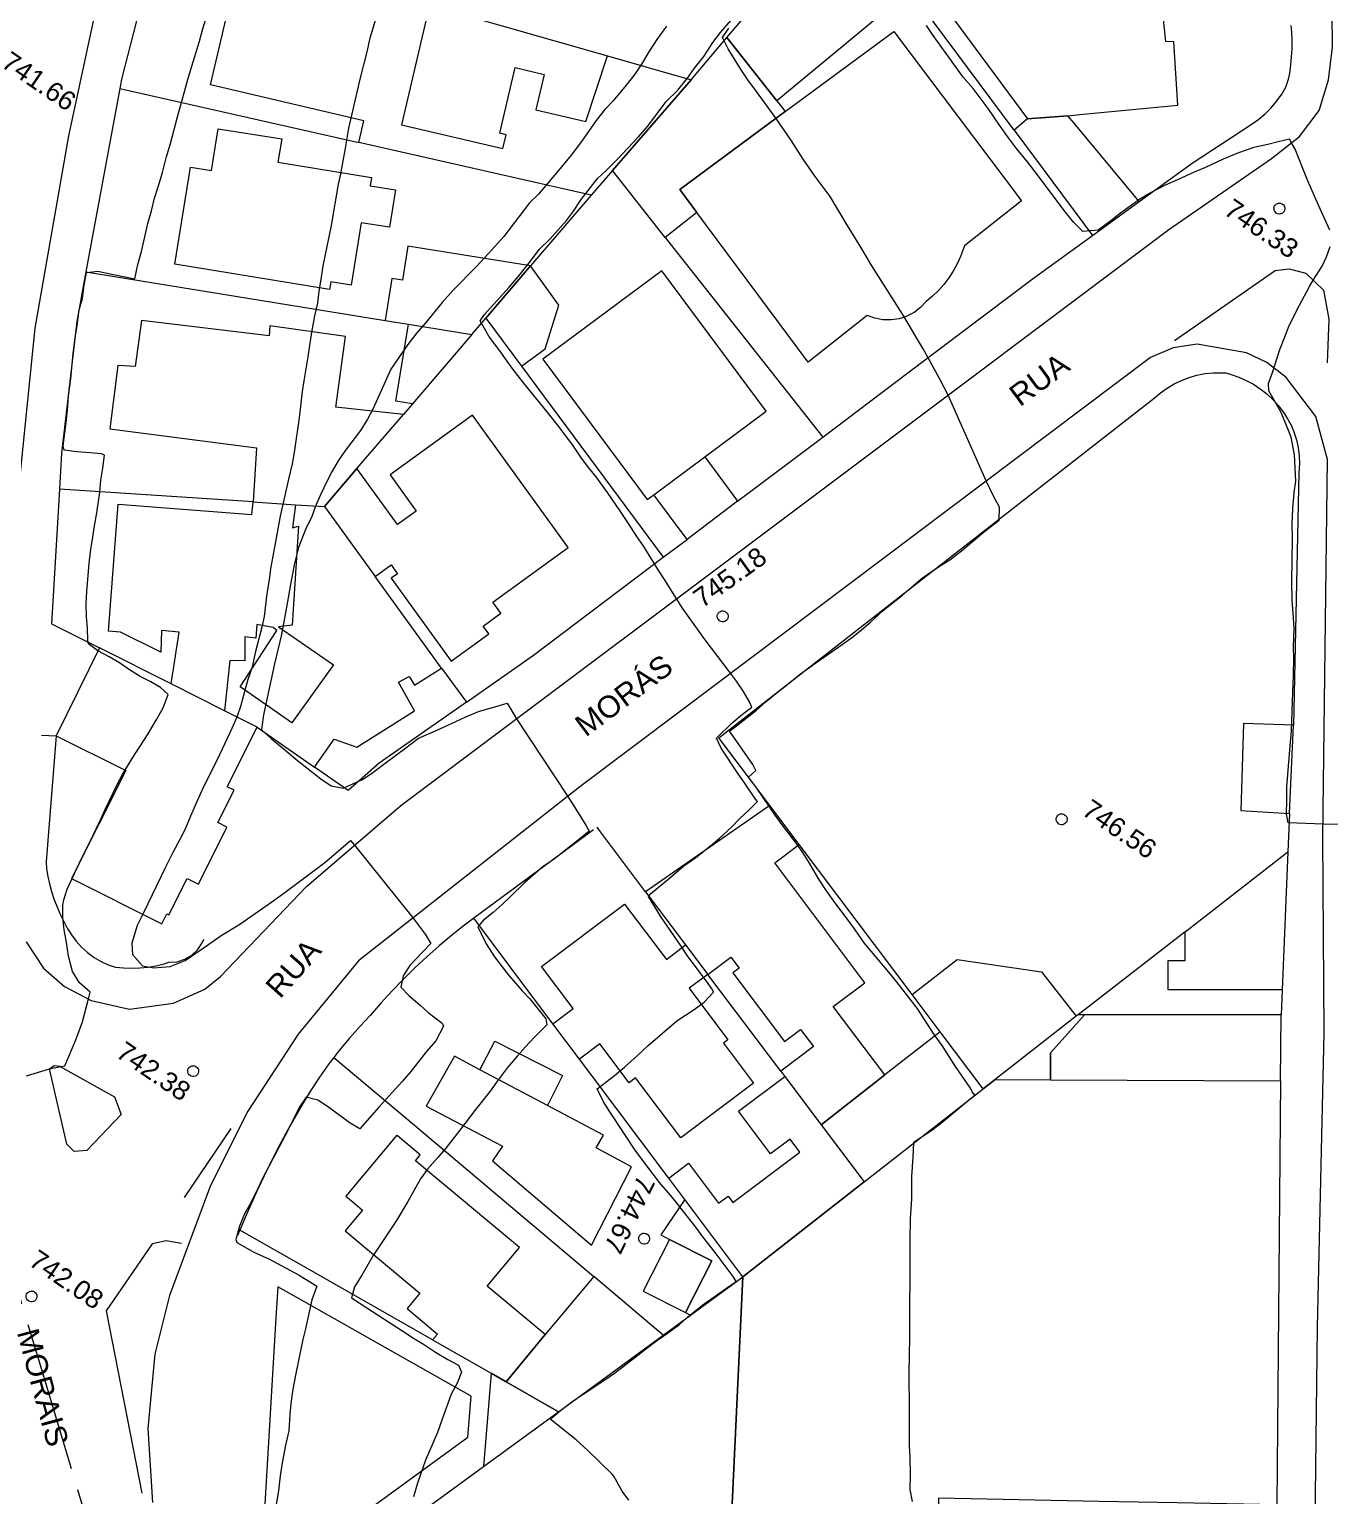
# Model space of a CAD drawing. Header units: metres. Extents: x 322294 to 7190115, y 7390841 to 10157759.
# Drawn here: x 323466.7 to 323585.8, y 7393769.9 to 7393904.2 of the extents above; entities that cross this region are included whole.
import ezdxf
from ezdxf.enums import TextEntityAlignment as Align

# ---------------------------------------------------------------- set-up
doc = ezdxf.new("R2010")
doc.units = ezdxf.units.M
doc.linetypes.add('T09', pattern=[17, 10, -2, 3, -2])
doc.layers.get('0').update_dxf_attribs({"lineweight": 18})
for name, color, linetype, lineweight in [('100_SIST_VIARIO_MEIO_FIO', 1, 'Continuous', 18), ('108_SEP_FIS_CANT_CENT_ILHA', 7, 'Continuous', 18), ('160_P_SIMP_ASF_TOP', 7, 'Continuous', 18), ('206_MURO_E_MURO_ARRIMO', 7, 'Continuous', 18), ('214_PROJ_BEIRAL_EDIF', 10, 'Continuous', 18), ('508_LM_SETOR_FISCAL', 136, 'T09', 18), ('600_CURVA_MESTRA', 14, 'Continuous', 18), ('604_CURVA_INTERM', 7, 'Continuous', 18), ('606_PTO_COTADO', 7, 'Continuous', 18), ('608_PTO_COTADO_INTERVIA', 1, 'Continuous', 18)]:
    doc.layers.add(name, color=color, linetype=linetype, lineweight=lineweight)
doc.styles.add('Style-Arial', font='arial.ttf', dxfattribs={"height": 1.75})

# ---------------------------------------------------------------- blocks, each defined once
blk = doc.blocks.new('SP09')
at = {"color": 0, "linetype": 'Continuous'}
blk.add_lwpolyline([(-0.03, -0.51), (-0.14, -0.49), (-0.24, -0.46), (-0.31, -0.42), (-0.35, -0.39), (-0.42, -0.31), (-0.47, -0.24), (-0.51, -0.15), (-0.52, -0.09), (-0.52, 0.03), (-0.51, 0.11), (-0.48, 0.2), (-0.44, 0.27), (-0.4, 0.33), (-0.32, 0.39), (-0.23, 0.44), (-0.15, 0.48), (-0.1, 0.48), (-0.03, 0.48), (0.08, 0.48), (0.19, 0.44), (0.27, 0.4), (0.35, 0.32), (0.41, 0.23), (0.46, 0.11), (0.48, 0.03), (0.48, -0.03), (0.47, -0.08), (0.44, -0.21), (0.38, -0.3), (0.31, -0.38), (0.23, -0.44), (0.1, -0.49), (0.02, -0.51)], close=True, dxfattribs=at)
blk = doc.blocks.new('SP10')
at = {"color": 0, "linetype": 'Continuous'}
blk.add_lwpolyline([(-0.03, -0.51), (-0.14, -0.49), (-0.24, -0.46), (-0.31, -0.42), (-0.35, -0.39), (-0.42, -0.31), (-0.47, -0.24), (-0.51, -0.15), (-0.52, -0.09), (-0.52, 0.03), (-0.51, 0.11), (-0.48, 0.2), (-0.44, 0.27), (-0.4, 0.33), (-0.32, 0.39), (-0.23, 0.44), (-0.15, 0.48), (-0.1, 0.48), (-0.03, 0.48), (0.08, 0.48), (0.19, 0.44), (0.27, 0.4), (0.35, 0.32), (0.41, 0.23), (0.46, 0.11), (0.48, 0.03), (0.48, -0.03), (0.47, -0.08), (0.44, -0.21), (0.38, -0.3), (0.31, -0.38), (0.23, -0.44), (0.1, -0.49), (0.02, -0.51)], close=True, dxfattribs=at)

msp = doc.modelspace()

# ---------------------------------------------------------------- linework, layer by layer
at = {"layer": '100_SIST_VIARIO_MEIO_FIO'}
for points in [[(323582.3, 7393946.139), (323578.788, 7393963.397), (323575.678, 7393976.068), (323565.504, 7394007.35), (323557.789, 7394027.771), (323556.712, 7394029.649), (323552.605, 7394033.231), (323550.887, 7394033.919), (323547.977, 7394034.48), (323544.132, 7394034.191), (323540.996, 7394032.979), (323536.796, 7394028.825), (323522.298, 7394010.543), (323505.072, 7393985.273), (323500.776, 7393977.626), (323494.86, 7393966.048), (323489.526, 7393954.486), (323483.891, 7393941.219), (323475.707, 7393917.256), (323473.502, 7393909.563), (323470.278, 7393894.475), (323467.187, 7393876.85), (323463.62, 7393841.909)], [(323540.644, 7393863.037), (323571.122, 7393885.886), (323580.523, 7393892.401), (323583.088, 7393894.419), (323584.895, 7393896.797), (323585.731, 7393899.611), (323586.098, 7393902.586), (323585.94, 7393918.199), (323584.736, 7393929.014)], [(323584.374, 7393754.605), (323584.74, 7393785.337), (323585.346, 7393812.268), (323585.233, 7393830.22), (323585.643, 7393864.8), (323584.591, 7393868.768), (323581.874, 7393872.322), (323580.099, 7393873.695), (323578.235, 7393874.601), (323573.703, 7393875.387), (323571.499, 7393875.046), (323569.427, 7393874.17), (323526.481, 7393841.843)], [(323466.399, 7393820.628), (323467.99, 7393818.23), (323469.923, 7393816.533), (323472.37, 7393815.266), (323475.879, 7393814.472), (323479.915, 7393815.012), (323482.762, 7393816.306), (323484.208, 7393817.438), (323492.097, 7393825.693), (323500.724, 7393833.108), (323540.644, 7393863.037)], [(323526.481, 7393841.843), (323517.144, 7393834.815), (323496.86, 7393818.872), (323491.317, 7393812.17), (323486.707, 7393805.104), (323483.285, 7393798.31), (323479.519, 7393788.218), (323478.183, 7393782.858), (323477.544, 7393776.052), (323477.976, 7393769.263)]]:
    msp.add_lwpolyline(points, dxfattribs=at)
at = {"layer": '108_SEP_FIS_CANT_CENT_ILHA'}
for points in [[(323571.634, 7393875.723), (323580.861, 7393882.115), (323582.138, 7393882.284), (323583.67, 7393881.895), (323585.291, 7393880.32), (323585.768, 7393877.664), (323585.604, 7393873.658)], [(323480.922, 7393797.191), (323485.172, 7393803.539)], [(323480.635, 7393792.998), (323479.214, 7393793.247), (323477.936, 7393792.97), (323473.717, 7393786.823), (323477.005, 7393770.125)]]:
    msp.add_lwpolyline(points, dxfattribs=at)
msp.add_lwpolyline([(323469.446, 7393809.244), (323474.499, 7393806.42), (323475.113, 7393804.823), (323471.957, 7393801.502), (323470.789, 7393801.434), (323470.131, 7393802.087), (323468.55, 7393809.007), (323468.96, 7393809.3)], close=True, dxfattribs=at)
at = {"layer": '206_MURO_E_MURO_ARRIMO'}
for p, q in [((323478.662, 7393913.311), (323475.145, 7393899.67)), ((323582.373, 7393903.95), (323582.323, 7393904.565)), ((323582.403, 7393903.201), (323582.373, 7393903.95)), ((323582.4, 7393902.451), (323582.403, 7393903.201)), ((323582.291, 7393900.956), (323582.362, 7393901.702)), ((323582.362, 7393901.702), (323582.4, 7393902.451)), ((323582.186, 7393900.213), (323582.291, 7393900.956)), ((323475.145, 7393899.67), (323474.985, 7393898.803)), ((323581.467, 7393898.277), (323581.819, 7393898.938)), ((323581.819, 7393898.938), (323582.068, 7393899.645)), ((323582.068, 7393899.645), (323582.186, 7393900.213)), ((323474.985, 7393898.803), (323471.879, 7393881.992)), ((323580.466, 7393897.004), (323580.957, 7393897.57)), ((323580.957, 7393897.57), (323581.467, 7393898.277)), ((323579.349, 7393896.006), (323579.928, 7393896.481)), ((323579.928, 7393896.481), (323580.466, 7393897.004)), ((323573.247, 7393891.947), (323578.731, 7393895.58)), ((323578.731, 7393895.58), (323579.349, 7393896.006)), ((323568.396, 7393888.439), (323573.247, 7393891.947)), ((323558.705, 7393881.429), (323564.112, 7393885.34)), ((323471.879, 7393881.992), (323471.038, 7393877.443)), ((323547.08, 7393872.667), (323558.705, 7393881.429)), ((323471.038, 7393877.443), (323469.645, 7393865.389)), ((323539.392, 7393866.872), (323547.08, 7393872.667)), ((323571.591, 7393871.739), (323572.265, 7393872.067)), ((323572.265, 7393872.067), (323572.966, 7393872.333)), ((323572.966, 7393872.333), (323573.687, 7393872.538)), ((323573.687, 7393872.538), (323574.423, 7393872.678)), ((323574.423, 7393872.678), (323575.168, 7393872.754)), ((323575.168, 7393872.754), (323575.918, 7393872.763)), ((323575.918, 7393872.763), (323576.32, 7393872.741)), ((323576.32, 7393872.741), (323576.808, 7393872.611)), ((323576.808, 7393872.611), (323577.517, 7393872.368)), ((323577.517, 7393872.368), (323578.203, 7393872.067)), ((323578.203, 7393872.067), (323578.862, 7393871.709)), ((323569.775, 7393870.423), (323570.341, 7393870.915)), ((323570.341, 7393870.915), (323570.948, 7393871.354)), ((323570.948, 7393871.354), (323571.591, 7393871.739)), ((323578.862, 7393871.709), (323579.489, 7393871.298)), ((323579.489, 7393871.298), (323580.079, 7393870.836)), ((323580.079, 7393870.836), (323580.628, 7393870.326)), ((323529.862, 7393839.33), (323569.775, 7393870.423)), ((323580.628, 7393870.326), (323581.134, 7393869.773)), ((323581.134, 7393869.773), (323581.591, 7393869.179)), ((323581.591, 7393869.179), (323581.997, 7393868.548)), ((323581.997, 7393868.548), (323582.349, 7393867.887)), ((323531.592, 7393860.992), (323539.392, 7393866.872)), ((323582.349, 7393867.887), (323582.568, 7393867.346)), ((323582.568, 7393867.346), (323582.794, 7393866.631)), ((323469.645, 7393865.389), (323469.45, 7393862.092)), ((323582.794, 7393866.631), (323582.954, 7393865.899)), ((323582.954, 7393865.899), (323583.049, 7393865.155)), ((323583.076, 7393864.406), (323583.032, 7393863.59)), ((323583.049, 7393865.155), (323583.076, 7393864.406)), ((323583.032, 7393863.59), (323582.525, 7393840.476)), ((323469.45, 7393862.092), (323468.718, 7393849.746)), ((323524.782, 7393855.858), (323526.957, 7393857.498)), ((323512.892, 7393846.897), (323524.782, 7393855.858)), ((323506.735, 7393842.583), (323512.892, 7393846.897)), ((323467.813, 7393839.548), (323469.15, 7393839.512)), ((323469.15, 7393839.512), (323468.241, 7393827.998)), ((323582.178, 7393832.384), (323582.029, 7393828.884)), ((323518.381, 7393830.885), (323507.413, 7393822.792)), ((323468.241, 7393827.998), (323468.262, 7393827.304)), ((323468.262, 7393827.304), (323468.377, 7393826.625)), ((323468.377, 7393826.625), (323468.529, 7393825.941)), ((323468.529, 7393825.941), (323468.717, 7393825.254)), ((323468.717, 7393825.254), (323468.941, 7393824.568)), ((323468.941, 7393824.568), (323469.198, 7393823.885)), ((323469.198, 7393823.885), (323469.489, 7393823.21)), ((323469.489, 7393823.21), (323469.811, 7393822.545)), ((323469.811, 7393822.545), (323470.164, 7393821.893)), ((323507.413, 7393822.792), (323506.564, 7393822.152)), ((323470.164, 7393821.893), (323470.545, 7393821.26)), ((323470.545, 7393821.26), (323470.982, 7393820.674)), ((323505.388, 7393821.222), (323504.238, 7393820.259)), ((323506.564, 7393822.152), (323505.388, 7393821.222)), ((323470.982, 7393820.674), (323471.481, 7393820.13)), ((323471.481, 7393820.13), (323472.033, 7393819.636)), ((323481.591, 7393819.405), (323482.125, 7393819.921)), ((323482.125, 7393819.921), (323482.52, 7393820.545)), ((323482.52, 7393820.545), (323482.668, 7393820.867)), ((323504.238, 7393820.259), (323503.114, 7393819.266)), ((323472.033, 7393819.636), (323472.63, 7393819.201)), ((323472.63, 7393819.201), (323473.262, 7393818.83)), ((323473.262, 7393818.83), (323473.919, 7393818.531)), ((323473.919, 7393818.531), (323474.591, 7393818.308)), ((323474.591, 7393818.308), (323475.324, 7393818.251)), ((323476.819, 7393818.239), (323477.565, 7393818.313)), ((323477.565, 7393818.313), (323478.303, 7393818.44)), ((323478.303, 7393818.44), (323479.032, 7393818.619)), ((323479.032, 7393818.619), (323479.487, 7393818.759)), ((323479.487, 7393818.759), (323480.232, 7393818.807)), ((323480.232, 7393818.807), (323480.947, 7393819.026)), ((323480.947, 7393819.026), (323481.591, 7393819.405)), ((323503.114, 7393819.266), (323502.018, 7393818.243)), ((323475.324, 7393818.251), (323476.071, 7393818.218)), ((323476.071, 7393818.218), (323476.819, 7393818.239)), ((323500.949, 7393817.19), (323499.91, 7393816.109)), ((323502.018, 7393818.243), (323500.949, 7393817.19)), ((323499.91, 7393816.109), (323498.9, 7393815)), ((323581.488, 7393816.245), (323581.39, 7393813.945)), ((323498.9, 7393815), (323497.921, 7393813.864)), ((323497.921, 7393813.864), (323497.015, 7393812.914)), ((323496.018, 7393811.794), (323495.062, 7393810.638)), ((323497.015, 7393812.914), (323496.018, 7393811.794)), ((323495.062, 7393810.638), (323494.607, 7393810.046)), ((323494.149, 7393809.448), (323493.28, 7393808.226)), ((323494.607, 7393810.046), (323494.149, 7393809.448)), ((323493.28, 7393808.226), (323492.456, 7393806.973)), ((323492.456, 7393806.973), (323491.752, 7393805.814)), ((323491.752, 7393805.814), (323490.633, 7393803.863)), ((323490.633, 7393803.863), (323489.562, 7393801.884)), ((323489.562, 7393801.884), (323488.541, 7393799.88)), ((323488.541, 7393799.88), (323487.569, 7393797.851)), ((323487.569, 7393797.851), (323486.648, 7393795.798)), ((323486.648, 7393795.798), (323485.987, 7393794.222)), ((323485.987, 7393794.222), (323485.777, 7393793.72))]:
    msp.add_line(p, q, dxfattribs=at)
for points in [[(323556.929, 7393894.99), (323547.397, 7393907.797)], [(323474.985, 7393898.803), (323496.886, 7393893.843)], [(323518.188, 7393889.02), (323512.623, 7393882.543)], [(323524.96, 7393885.154), (323539.392, 7393866.872)], [(323471.879, 7393881.992), (323499.285, 7393877.551)], [(323511.787, 7393873.352), (323524.782, 7393855.858)], [(323501.795, 7393869.915), (323500.964, 7393868.944)], [(323487.186, 7393860.927), (323469.45, 7393862.092)], [(323504.463, 7393845.713), (323498.378, 7393854.097)], [(323468.718, 7393849.746), (323473.105, 7393847.547)], [(323487.557, 7393840.305), (323492.827, 7393836.633)], [(323534.547, 7393833.11), (323529.862, 7393839.33)], [(323519.034, 7393830.699), (323518.711, 7393831.128)], [(323523.159, 7393825.222), (323519.034, 7393830.699)], [(323547.58, 7393815.804), (323537.239, 7393829.535)], [(323510.764, 7393818.325), (323507.413, 7393822.792)], [(323572.591, 7393821.546), (323562.801, 7393813.935)], [(323514.671, 7393813.117), (323510.764, 7393818.325)], [(323535.552, 7393808.765), (323528.861, 7393817.65)], [(323494.607, 7393810.046), (323501.402, 7393804.316)], [(323525.277, 7393798.979), (323517.1, 7393809.88)], [(323501.402, 7393804.316), (323518.406, 7393789.977)], [(323492.265, 7393790.643), (323485.987, 7393794.222)], [(323503.643, 7393784.158), (323492.265, 7393790.643)]]:
    msp.add_lwpolyline(points, dxfattribs=at)
at = {"layer": '214_PROJ_BEIRAL_EDIF'}
for points in [[(323541.463, 7393915.77), (323547.397, 7393907.797), (323535.189, 7393897.666), (323530.62, 7393903.471), (323535.521, 7393909.223), (323541.293, 7393915.998)], [(323527.33, 7393899.61), (323530.62, 7393903.471), (323535.521, 7393909.223), (323529.85, 7393911.083), (323526.209, 7393907.049), (323522.618, 7393905.98), (323522.148, 7393906.118), (323522.389, 7393906.941), (323517.394, 7393908.4), (323517.752, 7393909.627), (323508.374, 7393912.367), (323508.059, 7393911.29), (323506.51, 7393911.743), (323504.839, 7393906.024), (323505.194, 7393905.925), (323519.683, 7393901.792)], [(323519.683, 7393901.792), (323527.33, 7393899.61), (323520.127, 7393891.277), (323518.188, 7393889.02), (323496.886, 7393893.843), (323497.354, 7393895.839), (323483.287, 7393899.136), (323485.577, 7393908.908), (323486.354, 7393908.726), (323486.892, 7393911.02), (323487.285, 7393910.91), (323500.269, 7393907.296), (323503.37, 7393906.432), (323500.801, 7393895.47), (323510.078, 7393893.296), (323510.375, 7393894.565), (323509.811, 7393894.697), (323511.22, 7393900.711), (323513.868, 7393900.091), (323513.106, 7393896.84), (323517.692, 7393895.765)], [(323530.62, 7393903.471), (323535.189, 7393897.666), (323535.958, 7393896.689), (323526.294, 7393889.547), (323527.858, 7393887.442), (323524.96, 7393885.154), (323520.127, 7393891.277), (323527.33, 7393899.61)], [(323527.858, 7393887.442), (323526.294, 7393889.547), (323535.958, 7393896.689), (323545.902, 7393904.039), (323557.605, 7393888.518), (323552.371, 7393884.403), (323552.006, 7393883.419), (323551.702, 7393882.736), (323551.346, 7393882.078), (323550.94, 7393881.45), (323550.487, 7393880.856), (323549.99, 7393880.298), (323549.451, 7393879.78), (323548.867, 7393879.296), (323548.361, 7393878.747), (323547.769, 7393878.291), (323547.109, 7393877.942), (323546.4, 7393877.708), (323545.66, 7393877.597), (323544.913, 7393877.612), (323544.178, 7393877.753), (323543.476, 7393878.015), (323538.059, 7393873.744)], [(323500.245, 7393889.515), (323499.69, 7393886.09), (323497.107, 7393886.509), (323496.181, 7393880.796), (323494.322, 7393881.097), (323494.209, 7393880.395), (323480.024, 7393882.694), (323481.465, 7393891.591), (323483.384, 7393891.28), (323484.007, 7393895.121), (323489.819, 7393894.179), (323489.473, 7393892.044), (323498.043, 7393890.655), (323497.919, 7393889.892)], [(323512.623, 7393882.543), (323501.379, 7393884.365), (323500.875, 7393881.252), (323499.91, 7393881.409), (323499.285, 7393877.551), (323501.43, 7393877.203), (323507.232, 7393876.263), (323508.513, 7393877.76)], [(323512.623, 7393882.543), (323508.513, 7393877.76), (323511.787, 7393873.352), (323513.959, 7393874.965), (323515.199, 7393878.955)], [(323523.917, 7393861.591), (323528.576, 7393865.053), (323534.212, 7393869.239), (323524.657, 7393882.103), (323513.759, 7393874.007), (323523.314, 7393861.144)], [(323496.71, 7393863.976), (323500.964, 7393868.944), (323494.787, 7393869.618), (323495.676, 7393876.08), (323488.724, 7393877.057), (323488.68, 7393876.154), (323476.961, 7393877.563), (323476.402, 7393873.34), (323474.79, 7393873.437), (323474.066, 7393867.611), (323487.521, 7393865.88), (323487.186, 7393860.927), (323491.076, 7393860.672), (323493.732, 7393860.498)], [(323501.43, 7393877.203), (323507.232, 7393876.263), (323501.795, 7393869.915), (323500.288, 7393870.159)], [(323493.732, 7393860.498), (323498.378, 7393854.097), (323499.843, 7393855.159), (323500.426, 7393854.354), (323499.852, 7393853.938), (323505.356, 7393846.346), (323508.791, 7393848.837), (323508.266, 7393849.561), (323509.881, 7393850.732), (323509.155, 7393851.734), (323516.074, 7393856.751), (323507.289, 7393868.867), (323499.744, 7393863.397), (323502.139, 7393860.094), (323500.425, 7393858.852), (323496.71, 7393863.976)], [(323531.592, 7393860.992), (323526.957, 7393857.498), (323523.917, 7393861.591), (323528.576, 7393865.053)], [(323487.186, 7393860.927), (323491.076, 7393860.672), (323490.8, 7393858.555), (323491.355, 7393858.703), (323490.764, 7393849.636), (323489.513, 7393849.478), (323494.548, 7393846.003), (323490.747, 7393840.687), (323486.019, 7393843.994), (323489.377, 7393849.146), (323489.041, 7393849.433), (323487.542, 7393849.714), (323487.457, 7393848.456), (323486.424, 7393848.578), (323486.433, 7393846.369), (323485.064, 7393846.404), (323484.586, 7393841.794), (323479.682, 7393844.252), (323480.411, 7393848.987), (323478.789, 7393849.157), (323478.741, 7393847.167), (323475.056, 7393848.99), (323473.959, 7393849.079), (323474.834, 7393860.732), (323487.068, 7393859.777)], [(323469.15, 7393839.512), (323475.524, 7393836.328), (323470.565, 7393826.418), (323478.83, 7393822.282), (323479.285, 7393823.19), (323479.478, 7393823.093), (323481.152, 7393826.438), (323482.181, 7393825.923), (323484.794, 7393831.145), (323483.97, 7393831.557), (323485.453, 7393834.519), (323484.82, 7393834.836), (323487.557, 7393840.305), (323484.586, 7393841.794), (323479.682, 7393844.252), (323473.105, 7393847.547)], [(323492.827, 7393836.633), (323494.62, 7393839.207), (323496.699, 7393838.468), (323501.997, 7393841.778), (323500.516, 7393844.412), (323501.488, 7393844.921), (323501.999, 7393844.154), (323504.463, 7393845.713), (323506.735, 7393842.583), (323498.748, 7393836.986), (323495.916, 7393834.48)], [(323582.178, 7393832.384), (323582.525, 7393840.476), (323577.965, 7393840.626), (323577.701, 7393832.66)], [(323535.552, 7393808.765), (323535.912, 7393808.287), (323539.239, 7393803.87), (323545.076, 7393808.433), (323540.358, 7393814.697), (323543.262, 7393816.884), (323535.003, 7393827.851), (323537.239, 7393829.535), (323534.547, 7393833.11), (323523.159, 7393825.222), (323526.83, 7393820.346), (323528.861, 7393817.65), (323530.958, 7393819.229), (323531.724, 7393818.212), (323531.15, 7393817.779), (323535.884, 7393811.494), (323537.36, 7393812.605), (323538.551, 7393811.024)], [(323572.591, 7393821.546), (323582.029, 7393828.884), (323581.488, 7393816.245), (323571.055, 7393816.24), (323571.054, 7393818.912), (323572.592, 7393818.913)], [(323526.83, 7393820.346), (323528.861, 7393817.65), (323527.162, 7393816.37), (323530.71, 7393811.659), (323530.288, 7393811.341), (323533.051, 7393807.672), (323526.393, 7393802.658), (323522.247, 7393808.163), (323521.663, 7393807.723), (323518.975, 7393811.292), (323517.1, 7393809.88), (323514.671, 7393813.117), (323516.524, 7393814.513), (323513.631, 7393818.355), (323521.242, 7393824.087), (323525.062, 7393819.014)], [(323562.632, 7393813.803), (323555.195, 7393808.019), (323554.092, 7393807.156), (323550.145, 7393812.398), (323547.58, 7393815.804), (323551.71, 7393819.015), (323559.455, 7393817.889)], [(323555.195, 7393808.019), (323560.262, 7393807.995), (323560.261, 7393810.471), (323563.389, 7393813.935), (323562.801, 7393813.935), (323562.632, 7393813.803)], [(323563.389, 7393813.935), (323560.261, 7393810.471), (323560.262, 7393807.995), (323581.339, 7393807.894), (323581.39, 7393813.945)], [(323543.186, 7393798.629), (323554.092, 7393807.156), (323550.145, 7393812.398), (323545.076, 7393808.433), (323539.239, 7393803.87)], [(323514.161, 7393805.639), (323507.972, 7393808.909), (323509.349, 7393811.516), (323515.547, 7393808.385)], [(323514.161, 7393805.639), (323507.972, 7393808.909), (323505.64, 7393810.142), (323503.065, 7393805.558), (323510.059, 7393801.908), (323509.14, 7393800.58), (323518.206, 7393792.842), (323521.858, 7393800.002), (323518.622, 7393801.752), (323519.3, 7393802.924)], [(323560.262, 7393807.995), (323581.339, 7393807.894), (323581.014, 7393769.042), (323571.882, 7393769.223), (323564.724, 7393769.364), (323557.366, 7393769.51), (323550.014, 7393769.655), (323549.966, 7393766.167), (323549.909, 7393762.027), (323549.781, 7393752.687), (323549.736, 7393749.392), (323532.247, 7393749.874), (323521.704, 7393751.093), (323518.396, 7393752.72), (323516.237, 7393754.673), (323530.829, 7393763.288), (323532.064, 7393789.932), (323543.186, 7393798.629), (323554.092, 7393807.156), (323555.195, 7393808.019)], [(323535.912, 7393808.287), (323539.239, 7393803.87), (323543.186, 7393798.629), (323532.064, 7393789.932), (323526.754, 7393797.01), (323525.277, 7393798.979), (323527.089, 7393800.344), (323529.846, 7393796.683), (323530.714, 7393797.336), (323531.154, 7393796.752), (323537.288, 7393801.372), (323536.404, 7393802.546), (323534.622, 7393801.205), (323531.686, 7393805.104)], [(323525.36, 7393793.361), (323529.225, 7393791.406), (323526.803, 7393786.657), (323527.263, 7393786.422), (323532.064, 7393789.932), (323526.754, 7393797.01), (323524.547, 7393793.776)], [(323526.803, 7393786.657), (323529.225, 7393791.406), (323525.36, 7393793.361), (323522.945, 7393788.625)], [(323516.237, 7393754.673), (323490.161, 7393739.622), (323486.6, 7393737.384), (323486.051, 7393737.282), (323485.392, 7393737.537), (323484.931, 7393738.104), (323483.834, 7393742.414), (323481.767, 7393753.175), (323508.301, 7393772.564), (323515.174, 7393777.586), (323524.778, 7393784.604), (323527.263, 7393786.422), (323532.064, 7393789.932), (323530.829, 7393763.288)], [(323515.174, 7393777.586), (323524.778, 7393784.604), (323518.406, 7393789.977), (323513.97, 7393784.646), (323510.372, 7393780.323)], [(323515.174, 7393777.586), (323510.372, 7393780.323), (323508.997, 7393781.107), (323508.301, 7393772.564)]]:
    msp.add_lwpolyline(points, close=True, dxfattribs=at)
for points in [[(323570.372, 7393907.52), (323570.113, 7393910.025), (323570.811, 7393909.994), (323570.211, 7393915.584), (323548.876, 7393913.658), (323546.54, 7393911.72), (323558.158, 7393896.01)], [(323562.945, 7393896.407), (323571.936, 7393897.262), (323571.554, 7393903.067), (323570.83, 7393903.104), (323570.372, 7393907.52)], [(323562.427, 7393895.632), (323561.869, 7393896.304), (323558.158, 7393896.01), (323556.929, 7393894.99), (323559.6, 7393891.401)], [(323558.158, 7393896.01), (323561.869, 7393896.304), (323562.945, 7393896.407)], [(323564.112, 7393885.34), (323568.396, 7393888.439), (323562.427, 7393895.632)], [(323559.6, 7393891.401), (323564.112, 7393885.34)], [(323500.426, 7393802.855), (323500.365, 7393802.905), (323495.705, 7393797.32), (323496.361, 7393796.773)], [(323503.643, 7393784.158), (323508.997, 7393781.107), (323510.372, 7393780.323), (323513.97, 7393784.646), (323508.655, 7393789.08), (323511.605, 7393792.616), (323502.065, 7393800.574), (323502.514, 7393801.113), (323500.426, 7393802.855)], [(323496.361, 7393796.773), (323497.216, 7393796.059), (323495.634, 7393794.162), (323502.483, 7393788.448), (323501.299, 7393787.028), (323504.093, 7393784.697), (323503.643, 7393784.158)], [(323490.711, 7393788.319), (323489.45, 7393789.032), (323489.281, 7393786.179)], [(323507.168, 7393779.008), (323490.711, 7393788.319)], [(323489.281, 7393786.179), (323487.817, 7393761.354), (323506.862, 7393775.243), (323507.168, 7393779.008)]]:
    msp.add_lwpolyline(points, dxfattribs=at)
at = {"layer": '508_LM_SETOR_FISCAL'}
msp.add_lwpolyline([(323343.065, 7394332.724), (323344.391, 7394325.283), (323348.357, 7394290.868), (323351.423, 7394262.391), (323353.555, 7394242.594), (323354.441, 7394218.108), (323355.134, 7394198.946), (323356.756, 7394181.451), (323358.706, 7394160.425), (323363.917, 7394101.855), (323364.928, 7394081.592), (323364.896, 7394060.351), (323367.232, 7394034.125), (323410.022, 7393965.034), (323429.652, 7393918.888), (323443.08, 7393868.642), (323448.918, 7393847.221), (323455.854, 7393821.418), (323456.737, 7393818.131), (323467.637, 7393781.957), (323472.177, 7393766.89), (323473.045, 7393761.884)], dxfattribs=at)
at = {"layer": '600_CURVA_MESTRA', "elevation": 745}
for points in [[(323529.777, 7393846.775), (323528.526, 7393848.416), (323526.547, 7393851.201), (323525.949, 7393852.105), (323524.965, 7393853.741), (323524.381, 7393854.615), (323523.012, 7393856.831), (323522.344, 7393857.755), (323521.593, 7393858.957), (323520.862, 7393860.058), (323519.673, 7393861.792), (323518.646, 7393863.218), (323517.958, 7393864.064), (323517.3, 7393864.934), (323516.541, 7393866.029), (323515.201, 7393867.824), (323514.132, 7393869.184), (323512.534, 7393871.164), (323511.754, 7393872.128), (323510.848, 7393873.304), (323509.951, 7393874.548), (323508.788, 7393876.102), (323508.001, 7393877.527), (323508.406, 7393878.091), (323510.646, 7393880.603), (323511.702, 7393881.821), (323512.622, 7393882.999), (323513.408, 7393884.053), (323514.378, 7393884.993), (323515.914, 7393886.708), (323516.566, 7393887.579), (323517.256, 7393888.641), (323518.753, 7393890.552), (323519.561, 7393891.286), (323520.59, 7393892.331), (323522.47, 7393894.339), (323523.364, 7393895.344), (323525.057, 7393897.616), (323526.126, 7393898.662), (323527.006, 7393899.758), (323527.657, 7393900.66), (323528.495, 7393901.732), (323529.319, 7393903.004), (323530.018, 7393903.934), (323531.577, 7393905.727)], [(323521.623, 7393769.487), (323521.02, 7393770.297), (323520.24, 7393771.673), (323520.09, 7393771.863), (323517.854, 7393774.029), (323516.801, 7393774.995), (323514.384, 7393776.922), (323514.572, 7393777.034), (323515.374, 7393777.692), (323516.533, 7393778.591), (323517.441, 7393779.199), (323519.328, 7393780.432), (323520.305, 7393781.105), (323522.18, 7393782.556), (323523.143, 7393783.306), (323524.291, 7393784.154), (323525.272, 7393784.843), (323526.257, 7393785.574), (323527.075, 7393786.315), (323528.52, 7393787.456), (323530.577, 7393788.903), (323531.464, 7393789.497), (323531.186, 7393789.956), (323529.529, 7393792.17), (323528.408, 7393793.605), (323527.764, 7393794.474), (323526.166, 7393796.516), (323525.451, 7393797.433), (323524.561, 7393798.436), (323523.558, 7393799.741), (323522.21, 7393801.551), (323519.931, 7393804.972), (323519.29, 7393805.982), (323518.734, 7393807.158), (323520.297, 7393808.394), (323521.221, 7393809.149), (323522.428, 7393810.223), (323523.404, 7393811.119), (323526.009, 7393813.38), (323527.614, 7393814.42), (323528.519, 7393815.112), (323529.394, 7393816.021), (323529.332, 7393816.187), (323528.741, 7393817.017), (323527.056, 7393819.257), (323526.35, 7393820.327), (323524.597, 7393822.876), (323523.415, 7393824.788), (323523.618, 7393825.032), (323525.345, 7393826.454), (323526.674, 7393827.58), (323527.757, 7393828.354), (323529.1, 7393829.415), (323529.896, 7393830.105), (323531.022, 7393831.147), (323531.802, 7393831.921), (323532.69, 7393832.752), (323533.404, 7393833.484), (323533.224, 7393833.693), (323532.23, 7393835.209), (323531.651, 7393836.026), (323530.074, 7393838.355), (323529.653, 7393839.294), (323531.109, 7393840.705), (323532.041, 7393841.487), (323532.886, 7393842.113), (323532.682, 7393842.604), (323532.132, 7393843.551), (323531.482, 7393844.519), (323530.744, 7393845.473), (323529.777, 7393846.775)]]:
    msp.add_lwpolyline(points, dxfattribs=at)
at = {"layer": '604_CURVA_INTERM', "flags": 128}
for points, elevation in [([(323466.436, 7393808.358), (323468.55, 7393809.007), (323469.531, 7393809.197), (323469.939, 7393809.277), (323470.952, 7393811.635), (323471.554, 7393813.302), (323472.117, 7393815.397), (323472.273, 7393816.03), (323471.274, 7393816.867), (323470.656, 7393817.914), (323470.274, 7393819.325), (323470.105, 7393820.557), (323469.87, 7393821.738), (323469.762, 7393822.859), (323469.774, 7393823.993), (323469.837, 7393824.485), (323470.166, 7393825.456), (323471.25, 7393827.804), (323471.823, 7393829.004), (323472.574, 7393830.456), (323473.189, 7393831.749), (323473.624, 7393832.76), (323474.746, 7393835.051), (323475.235, 7393835.942), (323476.113, 7393837.408), (323477.506, 7393839.592), (323478.304, 7393840.945), (323478.944, 7393842.071), (323479.424, 7393843.292), (323478.713, 7393843.927), (323477.832, 7393844.445), (323476.841, 7393844.929), (323475.873, 7393845.547), (323474.965, 7393846.185), (323474.015, 7393846.733), (323472.965, 7393847.284), (323472.126, 7393847.935), (323472.051, 7393848.256), (323472.026, 7393849.356), (323471.933, 7393850.396), (323471.911, 7393851.615), (323471.969, 7393852.735), (323472.171, 7393855.305), (323472.322, 7393856.565), (323472.519, 7393857.71), (323472.67, 7393858.725), (323472.885, 7393859.926), (323473.149, 7393861.832), (323473.234, 7393862.909), (323473.418, 7393864.019), (323473.582, 7393865.202), (323473.315, 7393865.321), (323472.25, 7393865.431), (323471.033, 7393865.505), (323469.87, 7393865.669), (323469.791, 7393866.057), (323470.069, 7393868.21), (323470.186, 7393869.328), (323470.289, 7393870.658), (323470.477, 7393872.205), (323470.708, 7393874.526), (323470.877, 7393875.948), (323471.06, 7393877.084), (323471.267, 7393878.534), (323471.548, 7393879.562), (323471.72, 7393880.772), (323471.931, 7393881.957), (323472.977, 7393882.053), (323474.093, 7393881.835), (323475.178, 7393881.595), (323476.351, 7393881.376), (323476.644, 7393882.674), (323476.975, 7393883.865), (323477.555, 7393886.442), (323477.875, 7393887.584), (323478.168, 7393888.754), (323478.505, 7393889.784), (323478.906, 7393891.102), (323479.23, 7393892.439), (323479.639, 7393893.753), (323480.282, 7393896.218), (323480.967, 7393898.75), (323481.242, 7393899.744), (323482.268, 7393903.15), (323482.571, 7393904.185), (323483.251, 7393906.422)], 742), ([(323498.632, 7393905.839), (323497.882, 7393903.413), (323497.613, 7393902.16), (323497.008, 7393899.771), (323495.939, 7393895.159), (323495.6, 7393893.141), (323495.177, 7393890.847), (323494.998, 7393890.033), (323494.336, 7393886.237), (323493.582, 7393882.545), (323493.409, 7393881.296), (323493.224, 7393880.237), (323493.084, 7393879.149), (323492.819, 7393877.975), (323492.543, 7393876.488), (323492.206, 7393874.222), (323492.037, 7393873.131), (323491.844, 7393872.023), (323491.7, 7393871.029), (323491.411, 7393868.627), (323490.948, 7393865.465), (323490.766, 7393864.404), (323490.428, 7393863.019), (323489.684, 7393859.633), (323489.003, 7393855.96), (323488.802, 7393854.813), (323488.663, 7393853.784), (323488.459, 7393852.546), (323488.195, 7393850.439), (323488.002, 7393849.441), (323487.388, 7393847.116), (323487.132, 7393845.936), (323487.11, 7393845.781), (323486.72, 7393844.651), (323486.036, 7393842.191), (323485.719, 7393841.221), (323485.252, 7393840.158), (323484.111, 7393837.75), (323482.49, 7393834.488), (323481.855, 7393833.059), (323481.471, 7393832.131), (323480.935, 7393830.9), (323480.492, 7393829.997), (323479.82, 7393828.741), (323479.134, 7393827.408), (323477.165, 7393823.282), (323476.563, 7393822.134), (323476.087, 7393820.495), (323476.129, 7393819.458), (323477.061, 7393818.419), (323478.054, 7393818.242), (323479.583, 7393818.364), (323480.97, 7393818.931), (323483.014, 7393820.33), (323484.279, 7393821.211), (323485.887, 7393822.174), (323488.392, 7393823.939), (323489.434, 7393824.656), (323490.387, 7393825.348), (323491.199, 7393825.972), (323493.776, 7393827.884), (323494.582, 7393828.596), (323496.113, 7393829.919), (323496.493, 7393829.472), (323501.85, 7393822.794), (323502.954, 7393821.344), (323503.481, 7393820.469), (323502.657, 7393819.635), (323501.571, 7393818.472), (323500.946, 7393817.503), (323500.743, 7393816.478), (323501.481, 7393815.675), (323502.477, 7393814.848), (323503.238, 7393814.168), (323504.529, 7393813.177), (323504.652, 7393812.91), (323503.934, 7393811.556), (323503.068, 7393810.558), (323501.643, 7393808.748), (323500.856, 7393807.824), (323498.761, 7393805.517), (323498.068, 7393804.76), (323497.415, 7393803.974), (323496.983, 7393803.484), (323496.084, 7393804.03), (323494.013, 7393805.532), (323493.121, 7393806.135), (323492.067, 7393806.407), (323491.482, 7393805.539), (323490.859, 7393804.347), (323490.408, 7393803.414), (323488.082, 7393798.995), (323487.605, 7393797.977), (323486.974, 7393796.725), (323486.397, 7393795.706), (323485.963, 7393794.595), (323485.597, 7393793.35), (323485.689, 7393793.082), (323487.313, 7393792.182), (323488.622, 7393791.574), (323489.839, 7393790.96), (323491.411, 7393790.101), (323491.76, 7393789.889)], 743), ([(323525.076, 7393904.509), (323524.178, 7393903.292), (323523.467, 7393902.17), (323522.794, 7393901.038), (323522.162, 7393900.1), (323521.395, 7393899.099), (323520.175, 7393897.678), (323519.429, 7393896.885), (323518.624, 7393895.861), (323517.29, 7393893.96), (323516.347, 7393892.687), (323515.498, 7393891.649), (323513.359, 7393889.116), (323512.515, 7393888.319), (323510.169, 7393885.23), (323508.761, 7393883.686), (323507.651, 7393882.497), (323505.518, 7393880.333), (323504.507, 7393879.198), (323503.017, 7393877.357), (323502.212, 7393876.425), (323501.367, 7393875.355), (323500.623, 7393874.251), (323499.815, 7393873.099), (323498.911, 7393871.04), (323498.163, 7393869.411), (323497.666, 7393868.507), (323497.046, 7393867.477), (323495.676, 7393865.661), (323494.985, 7393864.678), (323494.426, 7393863.755), (323493.952, 7393862.813), (323493.395, 7393861.637), (323492.975, 7393860.703), (323492.568, 7393859.607), (323492.011, 7393858.41), (323491.363, 7393856.759), (323490.95, 7393855.157), (323490.617, 7393853.37), (323490.329, 7393851.634), (323489.785, 7393848.776), (323489.157, 7393846.082), (323488.155, 7393841.428), (323487.982, 7393840.327), (323487.963, 7393840.054), (323488.87, 7393839.21), (323489.878, 7393838.415), (323491.254, 7393837.242), (323493.389, 7393835.569), (323494.333, 7393834.905), (323495.455, 7393834.694), (323497.221, 7393835.496), (323498.162, 7393836.142), (323499.42, 7393837.094), (323501.068, 7393838.294), (323502.343, 7393839.287), (323503.899, 7393839.946), (323505.05, 7393840.464), (323506.628, 7393841.207), (323507.837, 7393841.714), (323509.868, 7393842.31), (323510.478, 7393842.506), (323511.321, 7393841.053), (323516.042, 7393833.948), (323516.991, 7393832.439), (323517.699, 7393831.309), (323518.003, 7393830.779), (323517.137, 7393830.049), (323515.84, 7393829.054), (323514.791, 7393828.189), (323513.79, 7393827.54), (323512.086, 7393826.073), (323510.754, 7393824.738), (323510.026, 7393824.049), (323509.189, 7393823.319), (323508.294, 7393822.599), (323507.777, 7393822.005), (323508.539, 7393820.453), (323509.325, 7393819.246), (323510.424, 7393817.816)], 744), ([(323548.599, 7393874.94), (323547.943, 7393876.02), (323547.406, 7393876.958), (323546.756, 7393878.031), (323545.19, 7393880.552), (323543.896, 7393882.568), (323542.974, 7393884.128), (323541.497, 7393886.496), (323540.075, 7393888.921), (323538.693, 7393890.75), (323537.614, 7393892.336), (323536.518, 7393894.012), (323535.139, 7393896.043), (323533.317, 7393898.514), (323532.516, 7393899.603), (323531.921, 7393900.505), (323530.741, 7393902.431), (323530.21, 7393903.471), (323530.804, 7393904.33)], 746), ([(323559.174, 7393890.763), (323558.143, 7393892.073), (323557.163, 7393893.297), (323556.42, 7393894.283), (323555.578, 7393895.453), (323554.558, 7393896.962), (323553.171, 7393898.816), (323552.249, 7393899.837), (323551.097, 7393901.473), (323549.506, 7393903.646), (323548.896, 7393904.571)], 747), ([(323585.851, 7393885.822), (323585.247, 7393887.172), (323584.534, 7393888.732), (323583.754, 7393890.556), (323582.687, 7393893.25), (323582.35, 7393893.838), (323582.16, 7393894.172), (323581.121, 7393893.901), (323580.167, 7393893.679), (323578.91, 7393893.408), (323577.497, 7393892.923), (323576.078, 7393892.326), (323574.459, 7393891.556), (323573.436, 7393891.134), (323571.894, 7393890.427), (323570.771, 7393889.947), (323569.5, 7393889.281), (323568.449, 7393888.657), (323566.665, 7393887.372), (323565.808, 7393886.67), (323564.646, 7393885.818), (323563.216, 7393885.699), (323562.392, 7393886.532), (323561.606, 7393887.509), (323559.174, 7393890.763)], 747), ([(323594.719, 7393831.28), (323585.247, 7393831.404), (323582.056, 7393831.521), (323581.88, 7393832.328), (323581.916, 7393833.607), (323581.917, 7393834.841), (323582.224, 7393838.585), (323582.362, 7393839.925), (323582.429, 7393842.673), (323582.518, 7393845.045), (323582.552, 7393846.593), (323582.534, 7393847.649), (323582.587, 7393849.287), (323582.533, 7393850.348), (323582.411, 7393851.926), (323582.374, 7393853.613), (323582.434, 7393857.551), (323582.42, 7393858.934), (323582.473, 7393860.31), (323582.6, 7393861.777), (323582.749, 7393862.817), (323582.631, 7393865.229), (323582.308, 7393866.849), (323581.765, 7393868.24), (323581.367, 7393869.188), (323580.285, 7393871.094), (323580.248, 7393871.768), (323580.618, 7393872.785), (323581.291, 7393874.897), (323581.728, 7393876.057), (323582.114, 7393877.005), (323582.851, 7393878.495), (323583.997, 7393880.672), (323584.345, 7393881.239), (323585.149, 7393882.533), (323585.569, 7393883.388), (323585.892, 7393884.332)], 747), ([(323547.616, 7393769.369), (323547.397, 7393770.461), (323547.426, 7393771.875), (323547.412, 7393773.415), (323547.353, 7393774.464), (323547.334, 7393777.747), (323547.329, 7393781.109), (323547.386, 7393784.368), (323547.367, 7393786.98), (323547.413, 7393790.116), (323547.42, 7393791.951), (323547.393, 7393793.291), (323547.449, 7393795.239), (323547.564, 7393797.069), (323547.554, 7393799.125), (323547.674, 7393800.888), (323547.732, 7393802.269), (323549.499, 7393803.473), (323550.346, 7393804.108), (323552.352, 7393805.79), (323553.333, 7393806.582), (323553.091, 7393806.896), (323552.932, 7393807.212), (323551.574, 7393809.221), (323550.341, 7393811.116), (323549.618, 7393812.133), (323548.035, 7393814.552), (323546.343, 7393816.74), (323545.605, 7393817.667), (323543.841, 7393819.779), (323543.197, 7393820.549), (323542.085, 7393822.133), (323540.515, 7393824.219), (323539.669, 7393825.4), (323539.046, 7393826.375), (323538.094, 7393827.986), (323537.5, 7393828.911), (323536.709, 7393829.998), (323535.758, 7393831.238), (323535.026, 7393832.232), (323533.357, 7393834.719), (323532.598, 7393835.713), (323533.276, 7393836.333), (323532.978, 7393836.876), (323531.534, 7393838.975), (323530.854, 7393839.936), (323531.62, 7393840.503), (323532.336, 7393841.084), (323533.333, 7393841.856), (323534.222, 7393842.65), (323535.081, 7393843.363), (323536.203, 7393844.244), (323537.359, 7393845.18), (323538.841, 7393846.245), (323541.168, 7393847.872), (323542.145, 7393848.574), (323542.95, 7393849.223), (323543.76, 7393849.911), (323544.937, 7393850.975), (323545.736, 7393851.629), (323546.709, 7393852.393), (323547.495, 7393853.101), (323548.54, 7393853.968), (323549.9, 7393854.925), (323551.029, 7393855.637), (323552.123, 7393856.436), (323554.256, 7393858.251), (323555.549, 7393859.264), (323555.602, 7393860.46), (323555.389, 7393860.852), (323555.024, 7393861.522), (323554.384, 7393862.847), (323550.885, 7393870.714), (323550.111, 7393872.173), (323549.241, 7393873.788), (323548.599, 7393874.94)], 746), ([(323491.76, 7393789.889), (323492.606, 7393789.373), (323493.025, 7393789.081), (323492.583, 7393787.823), (323492.01, 7393785.189), (323491.745, 7393784.209), (323491.075, 7393780.942), (323490.848, 7393779.637), (323490.661, 7393778.336), (323490.556, 7393777.32), (323490.477, 7393775.839), (323490.162, 7393774.508), (323489.863, 7393772.893), (323489.683, 7393771.705), (323489.534, 7393770.327), (323489.111, 7393768.015)], 743)]:
    msp.add_lwpolyline(points, dxfattribs=dict(at, elevation=elevation))
at = {"layer": '604_CURVA_INTERM', "elevation": 744}
msp.add_lwpolyline([(323510.424, 7393817.816), (323510.663, 7393817.503), (323511.852, 7393816.135), (323512.564, 7393815.4), (323514.005, 7393813.559), (323514.105, 7393813.035), (323512.984, 7393811.893), (323512.122, 7393810.988), (323511.408, 7393810.19), (323510.519, 7393809.129), (323509.599, 7393807.909), (323508.906, 7393806.961), (323507.603, 7393805.295), (323506.146, 7393803.36), (323504.842, 7393801.721), (323504.119, 7393800.857), (323503.179, 7393799.814), (323502.549, 7393798.915), (323501.374, 7393796.853), (323500.346, 7393795.103), (323498.2, 7393791.897), (323497.159, 7393790.099), (323496.483, 7393789.036), (323496.216, 7393788.012), (323497.607, 7393787.089), (323500.813, 7393785.019), (323501.889, 7393784.312), (323502.81, 7393783.758), (323503.903, 7393783.041), (323505.026, 7393782.359), (323506.027, 7393781.836), (323506.278, 7393781.21), (323505.892, 7393780.189), (323505.357, 7393779.184), (323504.484, 7393776.8), (323504.087, 7393775.689), (323502.988, 7393773.148), (323502.252, 7393771.024), (323501.879, 7393769.78)], dxfattribs=at)

# ---------------------------------------------------------------- block references
at = {"layer": '606_PTO_COTADO', "rotation": 325.5688295630279}
for p in [(323530.252, 7393850.438, 745.17), (323561.316, 7393831.849, 746.56), (323523.054, 7393793.426, 744.675)]:
    msp.add_blockref('SP09', p, dxfattribs=at)
at = {"layer": '608_PTO_COTADO_INTERVIA', "rotation": 325.5688295630279}
for p in [(323581.268, 7393887.794, 746.326), (323481.731, 7393808.772, 742.381), (323466.917, 7393788.131, 742.081)]:
    msp.add_blockref('SP10', p, dxfattribs=at)

# ---------------------------------------------------------------- texts
at = {"layer": '160_P_SIMP_ASF_TOP', "style": 'Style-Arial'}
for s, rotation, p in [('RUA', 36.4844, (323556.865, 7393870.394)), ('MORÁS', 36.97041, (323517.072, 7393840.132)), ('RUA', 48.44411, (323488.919, 7393816.003)), ('MORAIS', 285.02181, (323466.507, 7393785.129))]:
    msp.add_text(s, height=2, rotation=rotation, dxfattribs=at).set_placement(p, align=Align.MIDDLE_LEFT)
at = {"layer": '606_PTO_COTADO', "style": 'Style-Arial'}
for s, rotation, p in [('741.66', 325.56883, (323467.583, 7393899.473, 741.665)), ('745.18', 35.52936, (323530.877, 7393854.042, 745.17)), ('746.56', 325.56883, (323566.605, 7393830.967, 746.56)), ('744.67', 244.31893, (323521.676, 7393795.628, 744.675))]:
    msp.add_text(s, height=1.75, rotation=rotation, dxfattribs=at).set_placement(p, align=Align.MIDDLE_CENTER)
at = {"layer": '608_PTO_COTADO_INTERVIA', "style": 'Style-Arial'}
for s, p in [('746.33', (323579.609, 7393885.975, 746.326)), ('742.38', (323478.082, 7393808.779, 742.381)), ('742.08', (323470.102, 7393789.696, 742.081))]:
    msp.add_text(s, height=1.75, rotation=325.56883, dxfattribs=at).set_placement(p, align=Align.MIDDLE_CENTER)

doc.saveas('drawing.dxf')
